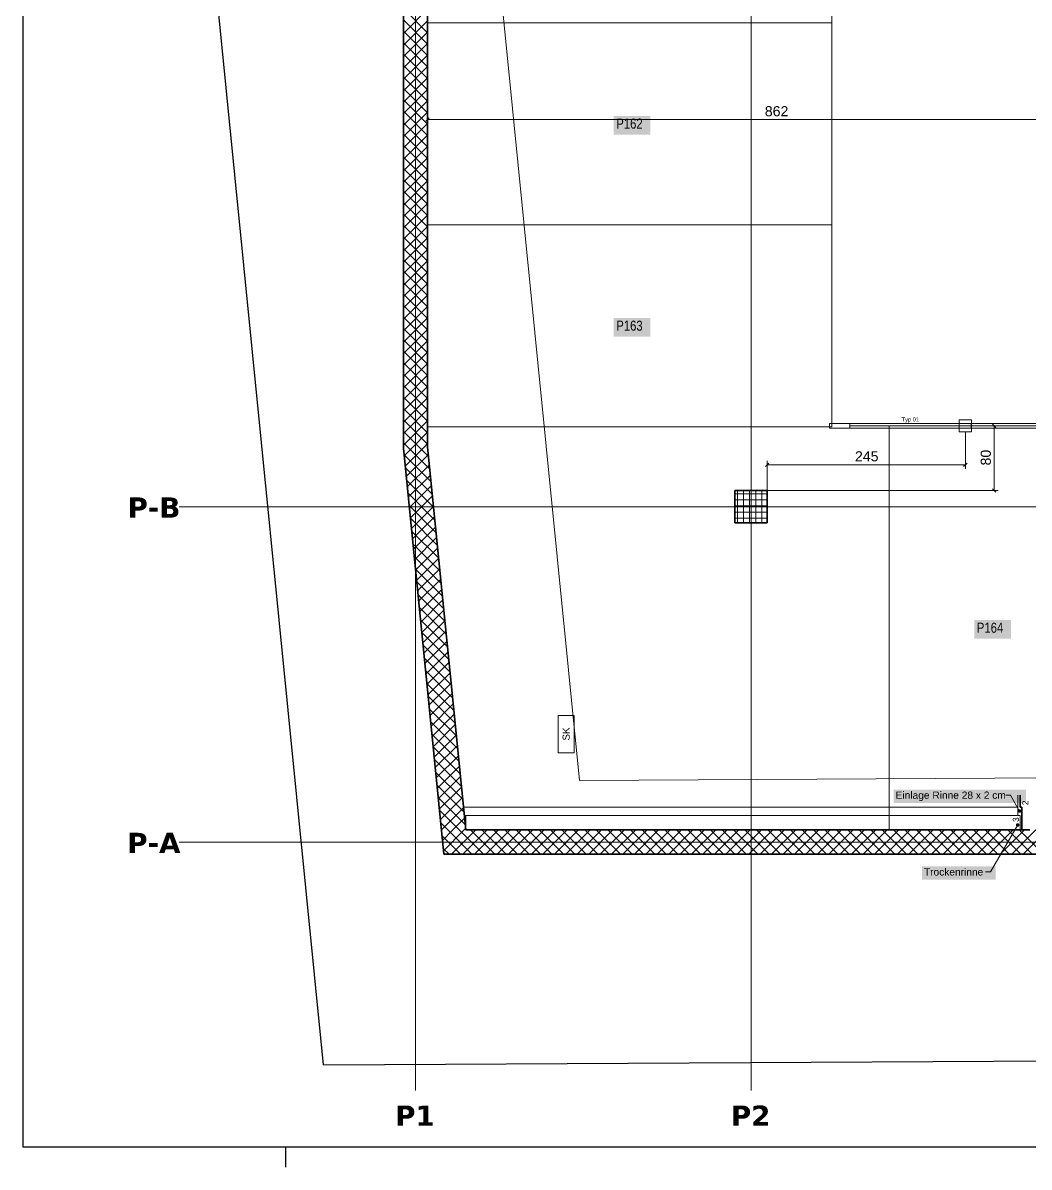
# Model space of a CAD drawing. Extents: x -1132 to 613, y -179 to 712.
# Drawn here: x -1132.4 to -883.5, y -179.5 to 103.7 of the extents above; entities that cross this region are included whole.
import ezdxf
from ezdxf.lldxf.tags import DXFTag

# ---------------------------------------------------------------- set-up
doc = ezdxf.new("R2010")
doc.units = 0
doc.layers.get('0').update_dxf_attribs({"lineweight": 13})
for name, color, linetype, lineweight, true_color in [('A-DETL-____-OTLN', 5, 'Continuous', 9, 0x0000ff), ('C-PROP-LINE-OTLN', 7, '_Grundgrenze_', 25, 0x800000), ('EL01_VVV_Mass', 7, 'Continuous', 13, 0xb2b200), ('EL01_WAN_Leuchten', 7, 'Continuous', 13, 0x0080ff), ('EL01_WAN_Leuchtentyp', 7, 'Continuous', 13, 0x0099ff), ('EL01_WAN_Licht', 7, 'Continuous', 13, 0x0080ff), ('EL01_WAN_Schlaufkasten', 1, 'Continuous', 13, 0xff0000), ('S-GRID-____-IDEN', 7, 'Continuous', 9, 0x5555aa)]:
    doc.layers.add(name, color=color, linetype=linetype, lineweight=lineweight, true_color=true_color)
for name, color, linetype, lineweight in [('A-FLOR-____-OTLN', 7, 'Continuous', 9), ('A-WALL-____-MCUT', 7, 'Continuous', 35), ('A-WALL-____-PATT', 7, 'Continuous', 35), ('C-PRKG-____-IDEN', 7, 'Continuous', 5), ('C-PRKG-____-OTLN', 7, 'Continuous', 9), ('S-COLS-____-MCUT', 7, 'Continuous', 35), ('S-COLS-____-OTLN', 7, 'Continuous', 9), ('S-GRID-____-OTLN', 7, 'Continuous', 5), ('Text', 7, 'Continuous', 5)]:
    doc.layers.add(name, color=color, linetype=linetype, lineweight=lineweight)
doc.styles.get("Standard").update_dxf_attribs({"font": 'arial.ttf'})
tags = doc.linetypes.add('_Grundgrenze_', pattern=[0.45, 0.2, -0.05, 0.05, -0.05, 0.05, -0.05]).pattern_tags.tags
tags[14:15] = [DXFTag(74, 4), DXFTag(75, 0), DXFTag(340, '0'), DXFTag(46, 1.0), DXFTag(50, 0.0), DXFTag(44, 0.0), DXFTag(45, 0.0)]
tags[12:13] = [DXFTag(74, 4), DXFTag(75, 0), DXFTag(340, '0'), DXFTag(46, 1.0), DXFTag(50, 0.0), DXFTag(44, 0.0), DXFTag(45, 0.0)]
tags[10:11] = [DXFTag(74, 4), DXFTag(75, 0), DXFTag(340, '0'), DXFTag(46, 1.0), DXFTag(50, 0.0), DXFTag(44, 0.0), DXFTag(45, 0.0)]
tags[8:9] = [DXFTag(74, 4), DXFTag(75, 0), DXFTag(340, '0'), DXFTag(46, 1.0), DXFTag(50, 0.0), DXFTag(44, 0.0), DXFTag(45, 0.0)]
tags[6:7] = [DXFTag(74, 4), DXFTag(75, 0), DXFTag(340, '0'), DXFTag(46, 1.0), DXFTag(50, 0.0), DXFTag(44, 0.0), DXFTag(45, 0.0)]
tags[4:5] = [DXFTag(74, 4), DXFTag(75, 0), DXFTag(340, '0'), DXFTag(46, 1.0), DXFTag(50, 0.0), DXFTag(44, 0.0), DXFTag(45, 0.0)]
tags = doc.linetypes.add('_Rasterlinie_', pattern=[0.375, 0.2, -0.05, 0.075, -0.05]).pattern_tags.tags
tags[10:11] = [DXFTag(74, 4), DXFTag(75, 0), DXFTag(340, '0'), DXFTag(46, 1.0), DXFTag(50, 0.0), DXFTag(44, 0.0), DXFTag(45, 0.0)]
tags[8:9] = [DXFTag(74, 4), DXFTag(75, 0), DXFTag(340, '0'), DXFTag(46, 1.0), DXFTag(50, 0.0), DXFTag(44, 0.0), DXFTag(45, 0.0)]
tags[6:7] = [DXFTag(74, 4), DXFTag(75, 0), DXFTag(340, '0'), DXFTag(46, 1.0), DXFTag(50, 0.0), DXFTag(44, 0.0), DXFTag(45, 0.0)]
tags[4:5] = [DXFTag(74, 4), DXFTag(75, 0), DXFTag(340, '0'), DXFTag(46, 1.0), DXFTag(50, 0.0), DXFTag(44, 0.0), DXFTag(45, 0.0)]
tags = doc.linetypes.add('_Strichliert - Fein_', pattern=[0.15, 0.1, -0.05]).pattern_tags.tags
tags[6:7] = [DXFTag(74, 4), DXFTag(75, 0), DXFTag(340, '0'), DXFTag(46, 1.0), DXFTag(50, 0.0), DXFTag(44, 0.0), DXFTag(45, 0.0)]
tags[4:5] = [DXFTag(74, 4), DXFTag(75, 0), DXFTag(340, '0'), DXFTag(46, 1.0), DXFTag(50, 0.0), DXFTag(44, 0.0), DXFTag(45, 0.0)]
tags = doc.linetypes.add('Gestrichelt', pattern=[0.1, 0.05, -0.05]).pattern_tags.tags
tags[6:7] = [DXFTag(74, 4), DXFTag(75, 0), DXFTag(340, '0'), DXFTag(46, 1.0), DXFTag(50, 0.0), DXFTag(44, 0.0), DXFTag(45, 0.0)]
tags[4:5] = [DXFTag(74, 4), DXFTag(75, 0), DXFTag(340, '0'), DXFTag(46, 1.0), DXFTag(50, 0.0), DXFTag(44, 0.0), DXFTag(45, 0.0)]

# ---------------------------------------------------------------- blocks, each defined once
blk = doc.blocks.new('Referenz-A0UJ2V7QXE', base_point=(-1140.16, -173.77))
at = {"layer": 'A-DETL-____-OTLN', "color": 0, "linetype": '_Strichliert - Fein_', "ltscale": 0.13}
for p, q in [((-1038.61, 357.16), (-994.71, -83.8)), ((-994.71, -83.8), (174.71, -77.24))]:
    blk.add_line(p, q, dxfattribs=at)
at = {"layer": 'A-DETL-____-OTLN', "color": 0, "linetype": 'Continuous', "ltscale": 0.13}
for p, q in [((-886.29, -87.44), (-886.29, -92.45)), ((-886.29, -92.45), (-885.69, -92.45)), ((-885.69, -92.45), (-885.69, -96.04))]:
    blk.add_line(p, q, dxfattribs=at)
at = {"layer": 'A-DETL-____-OTLN', "color": 0, "linetype": 'Continuous', "lineweight": 35, "ltscale": 0.35}
for p, q in [((-885.69, -87.44), (-885.69, -90.44)), ((-885.69, -90.44), (-885.29, -90.44)), ((-885.29, -90.44), (-885.29, -96.04)), ((-885.69, -96.04), (-883.29, -96.04))]:
    blk.add_line(p, q, dxfattribs=at)
at = {"layer": 'A-DETL-____-OTLN', "color": 0, "linetype": 'Gestrichelt', "ltscale": 0.13}
blk.add_line((-886.29, -90.44), (-1023.41, -90.44), dxfattribs=at)
at = {"layer": 'A-FLOR-____-OTLN', "color": 0, "linetype": 'Continuous', "ltscale": 0.13}
for p, q in [((-1022.85, -96.04), (-1022.85, -92.45)), ((-1022.85, -92.45), (-886.29, -92.45))]:
    blk.add_line(p, q, dxfattribs=at)
at = {"layer": 'A-WALL-____-MCUT', "color": 0, "linetype": 'Continuous', "ltscale": 0.35}
for p, q in [((-1038.29, 357.16), (-1038.29, -1.6)), ((-1032.29, -1.3), (-1032.29, 357.16)), ((-1038.29, -1.6), (-1028.29, -102.04)), ((-1022.85, -96.04), (-1032.29, -1.3)), ((-885.69, -96.04), (-1022.85, -96.04)), ((-1028.29, -102.04), (174.71, -102.04))]:
    blk.add_line(p, q, dxfattribs=at)
at = {"layer": 'A-WALL-____-PATT', "color": 0, "linetype": 'Continuous', "lineweight": 9, "ltscale": 0.13}
for p, q in [((-1032.29, 101.25), (-1038.29, 107.25)), ((-1038.29, 101.03), (-1032.29, 107.03)), ((-1032.29, 98.42), (-1038.29, 104.42)), ((-1038.29, 98.2), (-1032.29, 104.2)), ((-1032.29, 95.59), (-1038.29, 101.59)), ((-1038.29, 95.37), (-1032.29, 101.37)), ((-1032.29, 92.77), (-1038.29, 98.77)), ((-1038.29, 92.54), (-1032.29, 98.54)), ((-1032.29, 89.94), (-1038.29, 95.94)), ((-1038.29, 89.72), (-1032.29, 95.72)), ((-1032.29, 87.11), (-1038.29, 93.11)), ((-1038.29, 86.89), (-1032.29, 92.89)), ((-1032.29, 84.28), (-1038.29, 90.28)), ((-1038.29, 84.06), (-1032.29, 90.06)), ((-1032.29, 81.45), (-1038.29, 87.45)), ((-1038.29, 81.23), (-1032.29, 87.23)), ((-1032.29, 78.62), (-1038.29, 84.62)), ((-1038.29, 78.4), (-1032.29, 84.4)), ((-1032.29, 75.8), (-1038.29, 81.8)), ((-1038.29, 75.57), (-1032.29, 81.57)), ((-1032.29, 72.97), (-1038.29, 78.97)), ((-1038.29, 72.74), (-1032.29, 78.74)), ((-1032.29, 70.14), (-1038.29, 76.14)), ((-1038.29, 69.92), (-1032.29, 75.92)), ((-1032.29, 67.31), (-1038.29, 73.31)), ((-1038.29, 67.09), (-1032.29, 73.09)), ((-1032.29, 64.48), (-1038.29, 70.48)), ((-1038.29, 64.26), (-1032.29, 70.26)), ((-1032.29, 61.65), (-1038.29, 67.65)), ((-1038.29, 61.43), (-1032.29, 67.43)), ((-1032.29, 58.82), (-1038.29, 64.82)), ((-1038.29, 58.6), (-1032.29, 64.6)), ((-1032.29, 56), (-1038.29, 62)), ((-1038.29, 55.77), (-1032.29, 61.77)), ((-1032.29, 53.17), (-1038.29, 59.17)), ((-1038.29, 52.95), (-1032.29, 58.95)), ((-1032.29, 50.34), (-1038.29, 56.34)), ((-1038.29, 50.12), (-1032.29, 56.12)), ((-1032.29, 47.51), (-1038.29, 53.51)), ((-1038.29, 47.29), (-1032.29, 53.29)), ((-1032.29, 44.68), (-1038.29, 50.68)), ((-1038.29, 44.46), (-1032.29, 50.46)), ((-1032.29, 41.85), (-1038.29, 47.85)), ((-1038.29, 41.63), (-1032.29, 47.63)), ((-1032.29, 39.03), (-1038.29, 45.03)), ((-1038.29, 38.8), (-1032.29, 44.8)), ((-1032.29, 36.2), (-1038.29, 42.2)), ((-1038.29, 35.98), (-1032.29, 41.98)), ((-1032.29, 33.37), (-1038.29, 39.37)), ((-1038.29, 33.15), (-1032.29, 39.15)), ((-1032.29, 30.54), (-1038.29, 36.54)), ((-1038.29, 30.32), (-1032.29, 36.32)), ((-1032.29, 27.71), (-1038.29, 33.71)), ((-1038.29, 27.49), (-1032.29, 33.49)), ((-1032.29, 24.88), (-1038.29, 30.88)), ((-1038.29, 24.66), (-1032.29, 30.66)), ((-1032.29, 22.06), (-1038.29, 28.06)), ((-1038.29, 21.83), (-1032.29, 27.83)), ((-1032.29, 19.23), (-1038.29, 25.23)), ((-1038.29, 19), (-1032.29, 25)), ((-1032.29, 16.4), (-1038.29, 22.4)), ((-1038.29, 16.18), (-1032.29, 22.18)), ((-1032.29, 13.57), (-1038.29, 19.57)), ((-1038.29, 13.35), (-1032.29, 19.35)), ((-1032.29, 10.74), (-1038.29, 16.74)), ((-1038.29, 10.52), (-1032.29, 16.52)), ((-1032.29, 7.91), (-1038.29, 13.91)), ((-1038.29, 7.69), (-1032.29, 13.69)), ((-1032.29, 5.08), (-1038.29, 11.08)), ((-1038.29, 4.86), (-1032.29, 10.86)), ((-1032.29, 2.26), (-1038.29, 8.26)), ((-1038.29, 2.03), (-1032.29, 8.03)), ((-1032.29, -0.57), (-1038.29, 5.43)), ((-1038.29, -0.79), (-1032.29, 5.21)), ((-1034.29, -1.4), (-1038.29, 2.6)), ((-1036.15, -1.49), (-1032.29, 2.38)), ((-1036.98, -1.53), (-1038.29, -0.23)), ((-1038.1, -3.44), (-1036.15, -1.49)), ((-1037.85, -6.01), (-1033.18, -1.34)), ((-1031.74, -6.77), (-1036.98, -1.53)), ((-1032.05, -3.63), (-1034.29, -1.4)), ((-1033.18, -1.34), (-1032.29, -0.45)), ((-1031.43, -9.92), (-1038.13, -3.22)), ((-1037.59, -8.58), (-1032.11, -3.1)), ((-1031.12, -13.06), (-1037.81, -6.36)), ((-1037.33, -11.16), (-1031.85, -5.67)), ((-1037.08, -13.73), (-1031.6, -8.24)), ((-1030.8, -16.2), (-1037.5, -9.5)), ((-1036.82, -16.3), (-1031.34, -10.82)), ((-1030.49, -19.34), (-1037.19, -12.64)), ((-1036.57, -18.87), (-1031.08, -13.39)), ((-1030.18, -22.48), (-1036.87, -15.78)), ((-1036.31, -21.45), (-1030.83, -15.96)), ((-1029.87, -25.62), (-1036.56, -18.92)), ((-1036.05, -24.02), (-1030.57, -18.53)), ((-1029.55, -28.76), (-1036.25, -22.07)), ((-1035.8, -26.59), (-1030.31, -21.11)), ((-1029.24, -31.9), (-1035.94, -25.21)), ((-1035.54, -29.16), (-1030.06, -23.68)), ((-1035.29, -31.73), (-1029.8, -26.25)), ((-1028.93, -35.04), (-1035.62, -28.35)), ((-1035.03, -34.31), (-1029.55, -28.82)), ((-1028.61, -38.19), (-1035.31, -31.49)), ((-1034.77, -36.88), (-1029.29, -31.4)), ((-1034.52, -39.45), (-1029.03, -33.97)), ((-1028.3, -41.33), (-1035, -34.63)), ((-1034.26, -42.02), (-1028.78, -36.54)), ((-1027.99, -44.47), (-1034.69, -37.77)), ((-1034.01, -44.6), (-1028.52, -39.11)), ((-1027.68, -47.61), (-1034.37, -40.91)), ((-1033.75, -47.17), (-1028.27, -41.69)), ((-1027.36, -50.75), (-1034.06, -44.05)), ((-1033.49, -49.74), (-1028.01, -44.26)), ((-1027.05, -53.89), (-1033.75, -47.2)), ((-1033.24, -52.31), (-1027.75, -46.83)), ((-1026.74, -57.03), (-1033.43, -50.34)), ((-1032.98, -54.89), (-1027.5, -49.4)), ((-1026.42, -60.17), (-1033.12, -53.48)), ((-1032.73, -57.46), (-1027.24, -51.97)), ((-1026.11, -63.32), (-1032.81, -56.62)), ((-1032.47, -60.03), (-1026.99, -54.55)), ((-1032.21, -62.6), (-1026.73, -57.12)), ((-1025.8, -66.46), (-1032.5, -59.76)), ((-1031.96, -65.18), (-1026.47, -59.69)), ((-1031.7, -67.75), (-1026.22, -62.26)), ((-1025.49, -69.6), (-1032.18, -62.9)), ((-1031.44, -70.32), (-1025.96, -64.84)), ((-1025.17, -72.74), (-1031.87, -66.04)), ((-1031.19, -72.89), (-1025.7, -67.41)), ((-1024.86, -75.88), (-1031.56, -69.18)), ((-1030.93, -75.46), (-1025.45, -69.98)), ((-1024.55, -79.02), (-1031.24, -72.32)), ((-1030.68, -78.04), (-1025.19, -72.55)), ((-1024.24, -82.16), (-1030.93, -75.47)), ((-1030.42, -80.61), (-1024.94, -75.13)), ((-1023.92, -85.3), (-1030.62, -78.61)), ((-1030.16, -83.18), (-1024.68, -77.7)), ((-1023.61, -88.44), (-1030.31, -81.75)), ((-1029.91, -85.75), (-1024.42, -80.27)), ((-1023.3, -91.59), (-1029.99, -84.89)), ((-1029.65, -88.33), (-1024.17, -82.84)), ((-1029.4, -90.9), (-1023.91, -85.41)), ((-1022.98, -94.73), (-1029.68, -88.03)), ((-1029.14, -93.47), (-1023.66, -87.99)), ((-1028.88, -96.04), (-1023.4, -90.56)), ((-1024.5, -96.04), (-1029.37, -91.17)), ((-1026.05, -96.04), (-1023.14, -93.13)), ((-1027.33, -96.04), (-1029.06, -94.31)), ((-1028.88, -96.04), (-1028.88, -96.04)), ((-1028.63, -98.62), (-1026.05, -96.04)), ((-1028.37, -101.19), (-1023.22, -96.04)), ((-1021.33, -102.04), (-1027.33, -96.04)), ((-1026.39, -102.04), (-1020.39, -96.04)), ((-1018.5, -102.04), (-1024.5, -96.04)), ((-1023.56, -102.04), (-1017.56, -96.04)), ((-1023.22, -96.04), (-1022.89, -95.7)), ((-1015.68, -102.04), (-1021.68, -96.04)), ((-1020.73, -102.04), (-1014.73, -96.04)), ((-1012.85, -102.04), (-1018.85, -96.04)), ((-1017.91, -102.04), (-1011.91, -96.04)), ((-1010.02, -102.04), (-1016.02, -96.04)), ((-1015.08, -102.04), (-1009.08, -96.04)), ((-1007.19, -102.04), (-1013.19, -96.04)), ((-1012.25, -102.04), (-1006.25, -96.04)), ((-1004.36, -102.04), (-1010.36, -96.04)), ((-1009.42, -102.04), (-1003.42, -96.04)), ((-1001.53, -102.04), (-1007.53, -96.04)), ((-1006.59, -102.04), (-1000.59, -96.04)), ((-998.7, -102.04), (-1004.7, -96.04)), ((-1003.76, -102.04), (-997.76, -96.04)), ((-995.88, -102.04), (-1001.88, -96.04)), ((-1000.94, -102.04), (-994.94, -96.04)), ((-993.05, -102.04), (-999.05, -96.04)), ((-998.11, -102.04), (-992.11, -96.04)), ((-990.22, -102.04), (-996.22, -96.04)), ((-995.28, -102.04), (-989.28, -96.04)), ((-987.39, -102.04), (-993.39, -96.04)), ((-992.45, -102.04), (-986.45, -96.04)), ((-984.56, -102.04), (-990.56, -96.04)), ((-989.62, -102.04), (-983.62, -96.04)), ((-981.73, -102.04), (-987.73, -96.04)), ((-986.79, -102.04), (-980.79, -96.04)), ((-978.91, -102.04), (-984.91, -96.04)), ((-983.97, -102.04), (-977.97, -96.04)), ((-976.08, -102.04), (-982.08, -96.04)), ((-981.14, -102.04), (-975.14, -96.04)), ((-973.25, -102.04), (-979.25, -96.04)), ((-978.31, -102.04), (-972.31, -96.04)), ((-970.42, -102.04), (-976.42, -96.04)), ((-975.48, -102.04), (-969.48, -96.04)), ((-967.59, -102.04), (-973.59, -96.04)), ((-972.65, -102.04), (-966.65, -96.04)), ((-964.76, -102.04), (-970.76, -96.04)), ((-969.82, -102.04), (-963.82, -96.04)), ((-961.94, -102.04), (-967.94, -96.04)), ((-966.99, -102.04), (-960.99, -96.04)), ((-959.11, -102.04), (-965.11, -96.04)), ((-964.17, -102.04), (-958.17, -96.04)), ((-956.28, -102.04), (-962.28, -96.04)), ((-961.34, -102.04), (-955.34, -96.04)), ((-953.45, -102.04), (-959.45, -96.04)), ((-958.51, -102.04), (-952.51, -96.04)), ((-950.62, -102.04), (-956.62, -96.04)), ((-955.68, -102.04), (-949.68, -96.04)), ((-947.79, -102.04), (-953.79, -96.04)), ((-952.85, -102.04), (-946.85, -96.04)), ((-944.96, -102.04), (-950.96, -96.04)), ((-950.02, -102.04), (-944.02, -96.04)), ((-942.14, -102.04), (-948.14, -96.04)), ((-947.2, -102.04), (-941.2, -96.04)), ((-939.31, -102.04), (-945.31, -96.04)), ((-944.37, -102.04), (-938.37, -96.04)), ((-936.48, -102.04), (-942.48, -96.04)), ((-941.54, -102.04), (-935.54, -96.04)), ((-933.65, -102.04), (-939.65, -96.04)), ((-938.71, -102.04), (-932.71, -96.04)), ((-930.82, -102.04), (-936.82, -96.04)), ((-935.88, -102.04), (-929.88, -96.04)), ((-927.99, -102.04), (-933.99, -96.04)), ((-933.05, -102.04), (-927.05, -96.04)), ((-925.17, -102.04), (-931.17, -96.04)), ((-930.23, -102.04), (-924.23, -96.04)), ((-922.34, -102.04), (-928.34, -96.04)), ((-927.4, -102.04), (-921.4, -96.04)), ((-919.51, -102.04), (-925.51, -96.04)), ((-924.57, -102.04), (-918.57, -96.04)), ((-916.68, -102.04), (-922.68, -96.04)), ((-921.74, -102.04), (-915.74, -96.04)), ((-913.85, -102.04), (-919.85, -96.04)), ((-918.91, -102.04), (-912.91, -96.04)), ((-911.02, -102.04), (-917.02, -96.04)), ((-916.08, -102.04), (-910.08, -96.04)), ((-908.2, -102.04), (-914.2, -96.04)), ((-913.25, -102.04), (-907.25, -96.04)), ((-905.37, -102.04), (-911.37, -96.04)), ((-910.43, -102.04), (-904.43, -96.04)), ((-902.54, -102.04), (-908.54, -96.04)), ((-907.6, -102.04), (-901.6, -96.04)), ((-899.71, -102.04), (-905.71, -96.04)), ((-904.77, -102.04), (-898.77, -96.04)), ((-896.88, -102.04), (-902.88, -96.04)), ((-901.94, -102.04), (-895.94, -96.04)), ((-894.05, -102.04), (-900.05, -96.04)), ((-899.11, -102.04), (-893.11, -96.04)), ((-891.22, -102.04), (-897.22, -96.04)), ((-896.28, -102.04), (-890.28, -96.04)), ((-888.4, -102.04), (-894.4, -96.04)), ((-893.46, -102.04), (-887.46, -96.04)), ((-885.57, -102.04), (-891.57, -96.04)), ((-890.63, -102.04), (-884.63, -96.04)), ((-882.74, -102.04), (-888.74, -96.04)), ((-887.8, -102.04), (-881.8, -96.04)), ((-879.91, -102.04), (-885.91, -96.04)), ((-884.97, -102.04), (-878.97, -96.04)), ((-1024.16, -102.04), (-1028.74, -97.45)), ((-1026.99, -102.04), (-1028.43, -100.6))]:
    blk.add_line(p, q, dxfattribs=at)
at = {"layer": 'C-PRKG-____-IDEN', "color": 7, "linetype": 'Continuous', "ltscale": 0.13, "true_color": 0xffffff}
for points in [[(-986.24, 76.02), (-977.17, 76.02), (-986.24, 80.61)], [(-977.17, 76.02), (-986.24, 80.61), (-977.17, 80.61)], [(-986.24, 26.03), (-977.17, 26.03), (-986.24, 30.62)], [(-977.17, 26.03), (-986.24, 30.62), (-977.17, 30.62)], [(-897.04, -48.71), (-887.97, -48.71), (-897.04, -44.11)], [(-887.97, -48.71), (-897.04, -44.11), (-887.97, -44.11)]]:
    blk.add_solid(points, dxfattribs=at)
at = {"layer": 'C-PRKG-____-OTLN', "color": 0, "linetype": 'Continuous', "ltscale": 0.13}
for p, q in [((-932.29, 103.67), (-932.29, 153.66)), ((-1032.29, 103.67), (-1032.29, 53.68)), ((-932.29, 103.67), (-1032.29, 103.67)), ((-1032.29, 53.68), (-1032.29, 103.67)), ((-1032.29, 103.67), (-932.29, 103.67)), ((-932.29, 103.67), (-932.29, 53.68)), ((-932.29, 53.68), (-932.29, 103.67)), ((-932.29, 103.67), (-932.29, 53.68)), ((-932.29, 103.67), (-932.29, 103.67)), ((-932.29, 103.67), (-932.29, 103.67)), ((-1032.29, 53.68), (-1032.29, 3.69)), ((-932.29, 53.68), (-1032.29, 53.68)), ((-932.29, 53.68), (-1032.29, 53.68)), ((-1032.29, 3.69), (-1032.29, 53.68)), ((-1032.29, 53.68), (-932.29, 53.68)), ((-932.29, 53.68), (-1032.29, 53.68)), ((-1032.29, 53.68), (-932.29, 53.68)), ((-932.29, 53.68), (-1032.29, 53.68)), ((-932.29, 53.68), (-932.29, 3.69)), ((-932.29, 3.69), (-932.29, 53.68)), ((-932.29, 53.68), (-932.29, 3.69)), ((-932.29, 53.68), (-932.29, 53.68)), ((-932.29, 53.68), (-932.29, 53.68)), ((-932.29, 3.69), (-1032.29, 3.69)), ((-1032.29, 3.69), (-932.29, 3.69)), ((-932.29, 3.69), (-1032.29, 3.69)), ((-932.29, 3.69), (-932.29, 3.69)), ((-868.09, 3.94), (-918.09, 3.94)), ((-918.09, -96.04), (-918.09, 3.94)), ((-868.09, 3.94), (-918.09, 3.94)), ((-918.09, 3.94), (-918.09, -96.04)), ((-918.09, -96.04), (-918.09, 3.94)), ((-918.09, 3.94), (-868.09, 3.94)), ((-918.09, 3.94), (-918.09, 3.94))]:
    blk.add_line(p, q, dxfattribs=at)
at = {"layer": 'C-PROP-LINE-OTLN', "color": 0, "linetype": '_Grundgrenze_', "lineweight": -2, "ltscale": 0.25}
for q in [(-1108.95, 357.16), (174.71, -147.24)]:
    blk.add_line((-1058.05, -154.16), q, dxfattribs=at)
at = {"layer": 'S-COLS-____-MCUT', "color": 0, "linetype": 'Continuous', "ltscale": 0.35}
for p, q in [((-948.29, -12.04), (-956.29, -12.04)), ((-956.29, -12.04), (-956.29, -20.04)), ((-948.29, -20.04), (-948.29, -12.04)), ((-956.29, -20.04), (-948.29, -20.04))]:
    blk.add_line(p, q, dxfattribs=at)
at = {"layer": 'S-COLS-____-OTLN', "color": 0, "linetype": 'Continuous', "ltscale": 0.13}
for p, q in [((-956.29, -12.87), (-948.29, -12.87)), ((-955.63, -20.04), (-955.63, -12.04)), ((-954.13, -20.04), (-954.13, -12.04)), ((-952.63, -20.04), (-952.63, -12.04)), ((-951.13, -20.04), (-951.13, -12.04)), ((-949.63, -20.04), (-949.63, -12.04)), ((-956.29, -14.37), (-948.29, -14.37)), ((-956.29, -15.87), (-948.29, -15.87)), ((-956.29, -17.37), (-948.29, -17.37)), ((-956.29, -18.87), (-948.29, -18.87))]:
    blk.add_line(p, q, dxfattribs=at)
at = {"layer": 'S-GRID-____-OTLN', "color": 0, "linetype": '_Rasterlinie_', "ltscale": 0.13}
for p, q in [((-1035.33, -160.53), (-1035.33, 357.16)), ((-952.29, -160.53), (-952.29, 357.16)), ((-1093.73, -16.04), (174.71, -16.04)), ((-1093.73, -99.04), (174.71, -99.04))]:
    blk.add_line(p, q, dxfattribs=at)
at = {"layer": 'Text', "color": 0, "linetype": 'Continuous', "ltscale": 0.13}
for p, q in [((-888.72, -87.43), (-889.28, -87.43)), ((-888.1, -87.43), (-888.72, -87.43)), ((-885.83, -91.37), (-888.1, -87.43)), ((-886.12, -91.34), (-886.13, -91.37)), ((-886.13, -91.37), (-886.12, -91.41)), ((-886.1, -91.26), (-886.12, -91.3)), ((-886.12, -91.3), (-886.12, -91.34)), ((-886.12, -91.41), (-886.12, -91.45)), ((-886.12, -91.45), (-886.1, -91.49)), ((-886.09, -91.22), (-886.1, -91.26)), ((-886.1, -91.49), (-886.09, -91.52)), ((-886.06, -91.19), (-886.09, -91.22)), ((-886.09, -91.52), (-886.06, -91.56)), ((-886.04, -91.16), (-886.06, -91.19)), ((-886.06, -91.56), (-886.04, -91.59)), ((-886.01, -91.14), (-886.04, -91.16)), ((-886.04, -91.59), (-886.01, -91.61)), ((-885.98, -91.11), (-886.01, -91.14)), ((-886.01, -91.61), (-885.98, -91.63)), ((-885.94, -91.1), (-885.98, -91.11)), ((-885.98, -91.63), (-885.94, -91.65)), ((-885.9, -91.09), (-885.94, -91.1)), ((-885.94, -91.65), (-885.9, -91.66)), ((-885.87, -91.08), (-885.9, -91.09)), ((-885.9, -91.66), (-885.87, -91.67)), ((-885.83, -91.07), (-885.87, -91.08)), ((-885.87, -91.67), (-885.83, -91.67)), ((-885.79, -91.08), (-885.83, -91.07)), ((-885.83, -91.67), (-885.79, -91.67)), ((-885.75, -91.09), (-885.79, -91.08)), ((-885.79, -91.67), (-885.75, -91.66)), ((-885.71, -91.1), (-885.75, -91.09)), ((-885.75, -91.66), (-885.71, -91.65)), ((-885.68, -91.11), (-885.71, -91.1)), ((-885.71, -91.65), (-885.68, -91.63)), ((-885.64, -91.14), (-885.68, -91.11)), ((-885.68, -91.63), (-885.64, -91.61)), ((-885.61, -91.16), (-885.64, -91.14)), ((-885.64, -91.61), (-885.61, -91.59)), ((-885.59, -91.19), (-885.61, -91.16)), ((-885.61, -91.59), (-885.59, -91.56)), ((-885.57, -91.22), (-885.59, -91.19)), ((-885.59, -91.56), (-885.57, -91.52)), ((-885.55, -91.26), (-885.57, -91.22)), ((-885.57, -91.52), (-885.55, -91.49)), ((-885.54, -91.3), (-885.55, -91.26)), ((-885.55, -91.49), (-885.54, -91.45)), ((-885.53, -91.34), (-885.54, -91.3)), ((-885.54, -91.45), (-885.53, -91.41)), ((-885.53, -91.37), (-885.53, -91.34)), ((-885.53, -91.41), (-885.53, -91.37)), ((-886.31, -94.81), (-893.03, -106.42)), ((-886.6, -94.73), (-886.61, -94.77)), ((-886.61, -94.77), (-886.61, -94.81)), ((-886.61, -94.81), (-886.61, -94.85)), ((-886.61, -94.85), (-886.6, -94.89)), ((-886.59, -94.69), (-886.6, -94.73)), ((-886.6, -94.89), (-886.59, -94.92)), ((-886.57, -94.66), (-886.59, -94.69)), ((-886.59, -94.92), (-886.57, -94.96)), ((-886.55, -94.63), (-886.57, -94.66)), ((-886.57, -94.96), (-886.55, -94.99)), ((-886.52, -94.6), (-886.55, -94.63)), ((-886.55, -94.99), (-886.52, -95.02)), ((-886.49, -94.57), (-886.52, -94.6)), ((-886.52, -95.02), (-886.49, -95.05)), ((-886.46, -94.55), (-886.49, -94.57)), ((-886.49, -95.05), (-886.46, -95.07)), ((-886.43, -94.53), (-886.46, -94.55)), ((-886.46, -95.07), (-886.43, -95.09)), ((-886.39, -94.52), (-886.43, -94.53)), ((-886.43, -95.09), (-886.39, -95.1)), ((-886.35, -94.51), (-886.39, -94.52)), ((-886.39, -95.1), (-886.35, -95.11)), ((-886.31, -94.51), (-886.35, -94.51)), ((-886.35, -95.11), (-886.31, -95.11)), ((-886.27, -94.51), (-886.31, -94.51)), ((-886.31, -95.11), (-886.27, -95.11)), ((-886.23, -94.52), (-886.27, -94.51)), ((-886.27, -95.11), (-886.23, -95.1)), ((-886.2, -94.53), (-886.23, -94.52)), ((-886.23, -95.1), (-886.2, -95.09)), ((-886.16, -94.55), (-886.2, -94.53)), ((-886.2, -95.09), (-886.16, -95.07)), ((-886.13, -94.57), (-886.16, -94.55)), ((-886.16, -95.07), (-886.13, -95.05)), ((-886.1, -94.6), (-886.13, -94.57)), ((-886.13, -95.05), (-886.1, -95.02)), ((-886.07, -94.63), (-886.1, -94.6)), ((-886.1, -95.02), (-886.07, -94.99)), ((-886.05, -94.66), (-886.07, -94.63)), ((-886.07, -94.99), (-886.05, -94.96)), ((-886.03, -94.69), (-886.05, -94.66)), ((-886.05, -94.96), (-886.03, -94.92)), ((-886.02, -94.73), (-886.03, -94.69)), ((-886.03, -94.92), (-886.02, -94.89)), ((-886.01, -94.77), (-886.02, -94.73)), ((-886.02, -94.89), (-886.01, -94.85)), ((-886.01, -94.81), (-886.01, -94.77)), ((-886.01, -94.85), (-886.01, -94.81)), ((-893.03, -106.42), (-894.25, -106.42))]:
    blk.add_line(p, q, dxfattribs=at)
at = {"layer": 'Text', "color": 7, "linetype": 'Continuous', "ltscale": 0.13, "true_color": 0xffffff}
for points in [[(-884.23, -89.39), (-916.96, -89.39), (-884.23, -86.08)], [(-916.96, -89.39), (-884.23, -86.08), (-916.96, -86.08)], [(-884.23, -86.08), (-916.96, -86.08), (-884.23, -86.08)], [(-916.96, -89.39), (-884.23, -89.39), (-916.96, -89.39)], [(-891.75, -108.38), (-909.96, -108.38), (-891.75, -105.07)], [(-909.96, -108.38), (-891.75, -105.07), (-909.96, -105.07)], [(-891.75, -105.07), (-909.96, -105.07), (-891.75, -105.07)], [(-909.96, -108.38), (-891.75, -108.38), (-909.96, -108.38)]]:
    blk.add_solid(points, dxfattribs=at)
at = {"layer": 'Text', "color": 0, "linetype": 'Continuous', "ltscale": 0.13}
for points in [[(-886.12, -91.37), (-886.13, -91.37), (-886.12, -91.33)], [(-886.12, -91.42), (-886.12, -91.37), (-886.13, -91.37)], [(-886.11, -91.33), (-886.12, -91.33), (-886.11, -91.28)], [(-886.11, -91.42), (-886.12, -91.42), (-886.12, -91.33)], [(-886.11, -91.47), (-886.11, -91.33), (-886.12, -91.33)], [(-886.11, -91.47), (-886.11, -91.42), (-886.12, -91.42)], [(-886.09, -91.28), (-886.11, -91.28), (-886.09, -91.24)], [(-886.1, -91.47), (-886.11, -91.47), (-886.11, -91.28)], [(-886.09, -91.51), (-886.09, -91.28), (-886.11, -91.28)], [(-886.09, -91.51), (-886.1, -91.47), (-886.11, -91.47)], [(-886.07, -91.24), (-886.09, -91.24), (-886.07, -91.2)], [(-886.07, -91.51), (-886.09, -91.51), (-886.09, -91.24)], [(-886.07, -91.55), (-886.07, -91.24), (-886.09, -91.24)], [(-886.07, -91.55), (-886.07, -91.51), (-886.09, -91.51)], [(-886.04, -91.2), (-886.07, -91.2), (-886.04, -91.16)], [(-886.04, -91.55), (-886.07, -91.55), (-886.07, -91.2)], [(-886.04, -91.59), (-886.04, -91.2), (-886.07, -91.2)], [(-886.04, -91.59), (-886.04, -91.55), (-886.07, -91.55)], [(-886, -91.16), (-886.04, -91.16), (-886, -91.13)], [(-886, -91.59), (-886.04, -91.59), (-886.04, -91.16)], [(-886, -91.62), (-886, -91.16), (-886.04, -91.16)], [(-886, -91.62), (-886, -91.59), (-886.04, -91.59)], [(-885.96, -91.13), (-886, -91.13), (-885.96, -91.11)], [(-885.96, -91.62), (-886, -91.62), (-886, -91.13)], [(-885.96, -91.64), (-885.96, -91.13), (-886, -91.13)], [(-885.96, -91.64), (-885.96, -91.62), (-886, -91.62)], [(-885.92, -91.11), (-885.96, -91.11), (-885.92, -91.09)], [(-885.92, -91.64), (-885.96, -91.64), (-885.96, -91.11)], [(-885.92, -91.66), (-885.92, -91.11), (-885.96, -91.11)], [(-885.92, -91.66), (-885.92, -91.64), (-885.96, -91.64)], [(-885.87, -91.09), (-885.92, -91.09), (-885.87, -91.08)], [(-885.87, -91.66), (-885.92, -91.66), (-885.92, -91.09)], [(-885.87, -91.67), (-885.87, -91.09), (-885.92, -91.09)], [(-885.87, -91.67), (-885.87, -91.66), (-885.92, -91.66)], [(-885.83, -91.08), (-885.87, -91.08), (-885.83, -91.07)], [(-885.83, -91.67), (-885.87, -91.67), (-885.87, -91.08)], [(-885.83, -91.67), (-885.83, -91.08), (-885.87, -91.08)], [(-885.83, -91.67), (-885.83, -91.67), (-885.87, -91.67)], [(-885.78, -91.67), (-885.83, -91.67), (-885.83, -91.07)], [(-885.78, -91.08), (-885.83, -91.08), (-885.83, -91.07)], [(-885.78, -91.67), (-885.78, -91.08), (-885.83, -91.08)], [(-885.83, -91.67), (-885.78, -91.67), (-885.83, -91.67)], [(-885.73, -91.66), (-885.78, -91.66), (-885.78, -91.08)], [(-885.73, -91.09), (-885.78, -91.09), (-885.78, -91.08)], [(-885.73, -91.66), (-885.73, -91.09), (-885.78, -91.09)], [(-885.78, -91.67), (-885.73, -91.66), (-885.78, -91.66)], [(-885.69, -91.64), (-885.73, -91.64), (-885.73, -91.09)], [(-885.69, -91.11), (-885.73, -91.11), (-885.73, -91.09)], [(-885.69, -91.64), (-885.69, -91.11), (-885.73, -91.11)], [(-885.73, -91.66), (-885.69, -91.64), (-885.73, -91.64)], [(-885.65, -91.62), (-885.69, -91.62), (-885.69, -91.11)], [(-885.65, -91.13), (-885.69, -91.13), (-885.69, -91.11)], [(-885.65, -91.62), (-885.65, -91.13), (-885.69, -91.13)], [(-885.69, -91.64), (-885.65, -91.62), (-885.69, -91.62)], [(-885.61, -91.59), (-885.65, -91.59), (-885.65, -91.13)], [(-885.61, -91.16), (-885.65, -91.16), (-885.65, -91.13)], [(-885.61, -91.59), (-885.61, -91.16), (-885.65, -91.16)], [(-885.65, -91.62), (-885.61, -91.59), (-885.65, -91.59)], [(-885.58, -91.55), (-885.61, -91.55), (-885.61, -91.16)], [(-885.58, -91.2), (-885.61, -91.2), (-885.61, -91.16)], [(-885.58, -91.55), (-885.58, -91.2), (-885.61, -91.2)], [(-885.61, -91.59), (-885.58, -91.55), (-885.61, -91.55)], [(-885.56, -91.51), (-885.58, -91.51), (-885.58, -91.2)], [(-885.56, -91.24), (-885.58, -91.24), (-885.58, -91.2)], [(-885.56, -91.51), (-885.56, -91.24), (-885.58, -91.24)], [(-885.58, -91.55), (-885.56, -91.51), (-885.58, -91.51)], [(-885.54, -91.47), (-885.56, -91.47), (-885.56, -91.24)], [(-885.54, -91.28), (-885.56, -91.28), (-885.56, -91.24)], [(-885.54, -91.47), (-885.54, -91.28), (-885.56, -91.28)], [(-885.56, -91.51), (-885.54, -91.47), (-885.56, -91.47)], [(-885.53, -91.42), (-885.54, -91.42), (-885.54, -91.28)], [(-885.53, -91.33), (-885.54, -91.33), (-885.54, -91.28)], [(-885.53, -91.42), (-885.53, -91.33), (-885.54, -91.33)], [(-885.54, -91.47), (-885.53, -91.42), (-885.54, -91.42)], [(-885.53, -91.37), (-885.53, -91.37), (-885.53, -91.33)], [(-885.53, -91.42), (-885.53, -91.37), (-885.53, -91.37)], [(-886.6, -94.76), (-886.61, -94.76), (-886.6, -94.72)], [(-886.61, -94.81), (-886.61, -94.81), (-886.61, -94.76)], [(-886.6, -94.86), (-886.61, -94.86), (-886.61, -94.76)], [(-886.6, -94.9), (-886.6, -94.76), (-886.61, -94.76)], [(-886.61, -94.86), (-886.61, -94.81), (-886.61, -94.81)], [(-886.6, -94.9), (-886.6, -94.86), (-886.61, -94.86)], [(-886.58, -94.72), (-886.6, -94.72), (-886.58, -94.67)], [(-886.58, -94.9), (-886.6, -94.9), (-886.6, -94.72)], [(-886.58, -94.94), (-886.58, -94.72), (-886.6, -94.72)], [(-886.58, -94.94), (-886.58, -94.9), (-886.6, -94.9)], [(-886.55, -94.67), (-886.58, -94.67), (-886.55, -94.63)], [(-886.56, -94.94), (-886.58, -94.94), (-886.58, -94.67)], [(-886.55, -94.98), (-886.55, -94.67), (-886.58, -94.67)], [(-886.55, -94.98), (-886.56, -94.94), (-886.58, -94.94)], [(-886.52, -94.63), (-886.55, -94.63), (-886.52, -94.6)], [(-886.53, -94.98), (-886.55, -94.98), (-886.55, -94.63)], [(-886.52, -95.02), (-886.52, -94.63), (-886.55, -94.63)], [(-886.52, -95.02), (-886.53, -94.98), (-886.55, -94.98)], [(-886.49, -94.6), (-886.52, -94.6), (-886.49, -94.57)], [(-886.49, -95.02), (-886.52, -95.02), (-886.52, -94.6)], [(-886.49, -95.05), (-886.49, -94.6), (-886.52, -94.6)], [(-886.49, -95.05), (-886.49, -95.02), (-886.52, -95.02)], [(-886.45, -94.57), (-886.49, -94.57), (-886.45, -94.54)], [(-886.45, -95.05), (-886.49, -95.05), (-886.49, -94.57)], [(-886.45, -95.08), (-886.45, -94.57), (-886.49, -94.57)], [(-886.45, -95.08), (-886.45, -95.05), (-886.49, -95.05)], [(-886.4, -94.54), (-886.45, -94.54), (-886.4, -94.52)], [(-886.41, -95.08), (-886.45, -95.08), (-886.45, -94.54)], [(-886.4, -95.09), (-886.4, -94.54), (-886.45, -94.54)], [(-886.4, -95.09), (-886.41, -95.08), (-886.45, -95.08)], [(-886.36, -94.52), (-886.4, -94.52), (-886.36, -94.51)], [(-886.36, -95.09), (-886.4, -95.09), (-886.4, -94.52)], [(-886.36, -95.1), (-886.36, -94.52), (-886.4, -94.52)], [(-886.36, -95.1), (-886.36, -95.09), (-886.4, -95.09)], [(-886.31, -95.1), (-886.36, -95.1), (-886.36, -94.51)], [(-886.31, -95.11), (-886.31, -94.51), (-886.36, -94.51)], [(-886.31, -94.51), (-886.36, -94.51), (-886.31, -94.51)], [(-886.31, -95.11), (-886.31, -95.1), (-886.36, -95.1)], [(-886.27, -95.1), (-886.31, -95.1), (-886.31, -94.51)], [(-886.27, -95.1), (-886.27, -94.51), (-886.31, -94.51)], [(-886.27, -94.51), (-886.31, -94.51), (-886.31, -94.51)], [(-886.31, -95.11), (-886.27, -95.1), (-886.31, -95.1)], [(-886.22, -95.09), (-886.27, -95.09), (-886.27, -94.51)], [(-886.22, -94.52), (-886.26, -94.52), (-886.27, -94.51)], [(-886.27, -95.1), (-886.22, -95.09), (-886.27, -95.09)], [(-886.22, -95.09), (-886.22, -94.52), (-886.26, -94.52)], [(-886.18, -95.08), (-886.22, -95.08), (-886.22, -94.52)], [(-886.18, -94.54), (-886.22, -94.54), (-886.22, -94.52)], [(-886.18, -95.08), (-886.18, -94.54), (-886.22, -94.54)], [(-886.22, -95.09), (-886.18, -95.08), (-886.22, -95.08)], [(-886.14, -95.05), (-886.18, -95.05), (-886.18, -94.54)], [(-886.14, -94.57), (-886.17, -94.57), (-886.18, -94.54)], [(-886.18, -95.08), (-886.14, -95.05), (-886.18, -95.05)], [(-886.14, -95.05), (-886.14, -94.57), (-886.17, -94.57)], [(-886.1, -95.02), (-886.14, -95.02), (-886.14, -94.57)], [(-886.1, -94.6), (-886.13, -94.6), (-886.14, -94.57)], [(-886.14, -95.05), (-886.1, -95.02), (-886.14, -95.02)], [(-886.1, -95.02), (-886.1, -94.6), (-886.13, -94.6)], [(-886.07, -94.98), (-886.1, -94.98), (-886.1, -94.6)], [(-886.07, -94.63), (-886.1, -94.63), (-886.1, -94.6)], [(-886.07, -94.98), (-886.07, -94.63), (-886.1, -94.63)], [(-886.1, -95.02), (-886.07, -94.98), (-886.1, -94.98)], [(-886.04, -94.94), (-886.07, -94.94), (-886.07, -94.63)], [(-886.04, -94.67), (-886.07, -94.67), (-886.07, -94.63)], [(-886.04, -94.94), (-886.04, -94.67), (-886.07, -94.67)], [(-886.07, -94.98), (-886.04, -94.94), (-886.07, -94.94)], [(-886.03, -94.9), (-886.04, -94.9), (-886.04, -94.67)], [(-886.03, -94.72), (-886.04, -94.72), (-886.04, -94.67)], [(-886.03, -94.9), (-886.03, -94.72), (-886.04, -94.72)], [(-886.04, -94.94), (-886.03, -94.9), (-886.04, -94.9)], [(-886.02, -94.86), (-886.03, -94.86), (-886.03, -94.72)], [(-886.02, -94.76), (-886.02, -94.76), (-886.03, -94.72)], [(-886.03, -94.9), (-886.02, -94.86), (-886.03, -94.86)], [(-886.02, -94.86), (-886.02, -94.76), (-886.02, -94.76)], [(-886.01, -94.81), (-886.02, -94.81), (-886.02, -94.76)], [(-886.02, -94.86), (-886.01, -94.81), (-886.02, -94.81)]]:
    blk.add_solid(points, dxfattribs=at)
at = {"layer": 'C-PRKG-____-IDEN', "color": 0, "linetype": 'Continuous', "ltscale": 0.13, "char_height": 2.5, "attachment_point": 1}
for s, insert in [('{\\W0.8;\\fArial;P162}', (-985.62, 79.99)), ('{\\W0.8;\\fArial;P163}', (-985.62, 30)), ('{\\W0.8;\\fArial;P164}', (-896.42, -44.74))]:
    blk.add_mtext(s, dxfattribs=dict(at, insert=insert))
at = {"layer": 'S-GRID-____-IDEN', "color": 0, "linetype": 'Continuous', "lineweight": 5, "ltscale": 0.13, "char_height": 5, "attachment_point": 1}
for s, insert in [('{\\fVerdana|b1|i0;P-B}', (-1106.55, -13.75)), ('{\\fVerdana|b1|i0;P-A}', (-1106.61, -96.75)), ('{\\fVerdana|b1|i0;P2}', (-957.28, -164.24)), ('{\\fVerdana|b1|i0;P1}', (-1040.33, -164.24))]:
    blk.add_mtext(s, dxfattribs=dict(at, insert=insert))
at = {"layer": 'Text', "color": 0, "linetype": 'Continuous', "ltscale": 0.13, "char_height": 1.8, "attachment_point": 1}
for s, insert in [('{\\fArial;Einlage Rinne 28 x 2 cm}', (-916.51, -86.53)), ('{\\fArial;Trockenrinne}', (-909.51, -105.52))]:
    blk.add_mtext(s, dxfattribs=dict(at, insert=insert))
at = {"layer": 'Text', "color": 0, "linetype": 'Continuous', "ltscale": 0.13, "char_height": 1.5, "attachment_point": 1, "rotation": 90}
for s, insert in [('{\\fArial;2}', (-885.19, -89.9)), ('{\\fArial;3}', (-887.52, -94.08))]:
    blk.add_mtext(s, dxfattribs=dict(at, insert=insert))
blk = doc.blocks.new('LED-Langfeldleuchte 37W-A0UJ2VA0XE', base_point=(-927.86, 3.34))
at = {"color": 0, "lineweight": -2}
for p, q in [((-927.86, 3.34), (-927.86, 4.54)), ((-927.86, 3.94), (-897.86, 3.94)), ((-897.86, 3.34), (-897.86, 4.54))]:
    blk.add_line(p, q, dxfattribs=at)
blk = doc.blocks.new('Bemerkung 1-A0UJ2VA2XE', base_point=(-915.01, 5.04))
at = {"color": 0, "lineweight": -2, "insert": (-915.01, 6.04), "char_height": 1, "attachment_point": 1}
blk.add_mtext('{\\fArial;Typ 01}', dxfattribs=at)
blk = doc.blocks.new('Maß-A0UJ2VCSXE', base_point=(-948.28, -12.45))
at = {"color": 0, "lineweight": -2}
for p, q in [((-891.13, 3.94), (-897.76, 3.94)), ((-892.54, 4.36), (-891.71, 3.53)), ((-892.13, -12.04), (-892.13, 3.94)), ((-891.13, -12.04), (-948.28, -12.04)), ((-892.54, -11.62), (-891.71, -12.45))]:
    blk.add_line(p, q, dxfattribs=at)
at = {"color": 0, "lineweight": -2, "insert": (-895.46, -5.84), "char_height": 2.5, "attachment_point": 1, "rotation": 90}
blk.add_mtext('{\\fArial;80}', dxfattribs=at)
blk = doc.blocks.new('Kabelkanal-A0UJ2VCYXE', base_point=(-932.84, 3.37))
at = {"color": 0, "linetype": 'ByBlock', "lineweight": -2, "ltscale": 0.13}
for p, q in [((-932.84, 3.37), (-932.84, 4.57)), ((-932.84, 4.57), (174.71, 4.57)), ((174.71, 3.37), (-932.84, 3.37))]:
    blk.add_line(p, q, dxfattribs=at)
blk = doc.blocks.new('Deckendose UP-A0UJ2VIWXE', base_point=(-900.76, 2.44))
at = {"color": 0, "lineweight": -2}
for p, q in [((-900.76, 2.44), (-900.76, 5.44)), ((-900.76, 5.44), (-897.76, 5.44)), ((-897.76, 5.44), (-897.76, 2.44)), ((-897.76, 2.44), (-900.76, 2.44))]:
    blk.add_line(p, q, dxfattribs=at)
blk = doc.blocks.new('Schlaufkasten Decke (multi)-A0UJ2VM4XE', base_point=(-1000.03, -76.99))
at = {"color": 0, "linetype": 'ByBlock', "lineweight": -2, "ltscale": 0.13}
for p, q in [((-1000.03, -76.99), (-1000.03, -67.71)), ((-1000.03, -67.71), (-996.03, -67.71)), ((-996.03, -67.71), (-996.03, -76.99)), ((-996.03, -76.99), (-1000.03, -76.99))]:
    blk.add_line(p, q, dxfattribs=at)
at = {"color": 0, "linetype": 'ByBlock', "lineweight": -2, "ltscale": 0.13, "insert": (-998.91, -73.93), "char_height": 1.76, "attachment_point": 1, "rotation": 90}
blk.add_mtext('{\\fArial;SK}', dxfattribs=at)
blk = doc.blocks.new('Maß-A0UJ2VNSXE', base_point=(-948.7, -12.04))
at = {"color": 0, "lineweight": -2}
for p, q in [((-899.26, -6.67), (-899.26, 2.44)), ((-947.87, -5.25), (-948.7, -6.08)), ((-948.28, -4.67), (-948.28, -12.04)), ((-898.85, -5.25), (-899.68, -6.08)), ((-948.28, -5.67), (-899.26, -5.67))]:
    blk.add_line(p, q, dxfattribs=at)
at = {"color": 0, "lineweight": -2, "insert": (-926.57, -2.33), "char_height": 2.5, "attachment_point": 1}
blk.add_mtext('{\\fArial;245}', dxfattribs=at)
blk = doc.blocks.new('Maß-A0UJ2VRIXE', base_point=(-1032.7, 53.68))
at = {"color": 0, "lineweight": -2}
for p, q in [((-1032.7, 79.32), (-1031.87, 80.15)), ((-1032.28, 80.73), (-1032.28, 53.68)), ((-859.96, 79.73), (-1032.28, 79.73)), ((-860.38, 79.32), (-859.55, 80.15)), ((-859.96, 80.73), (-859.96, 58.37))]:
    blk.add_line(p, q, dxfattribs=at)
at = {"color": 0, "lineweight": -2, "insert": (-948.87, 83.07), "char_height": 2.5, "attachment_point": 1}
blk.add_mtext('{\\fArial;862}', dxfattribs=at)

msp = doc.modelspace()

# ---------------------------------------------------------------- linework, layer by layer
at = {"color": 0, "linetype": 'ByBlock', "lineweight": -2, "ltscale": 0.13}
for p, q in [((-1132.42, 515.53), (-1132.42, -174.47)), ((-1132.42, -174.47), (607.58, -174.47)), ((-1067.42, -174.47), (-1067.42, -179.47))]:
    msp.add_line(p, q, dxfattribs=at)

# ---------------------------------------------------------------- block references
at = {"color": 9, "lineweight": 25, "ltscale": 0.25, "true_color": 0xc0c0c0}
msp.add_blockref('Referenz-A0UJ2V7QXE', (-1140.16, -173.77), dxfattribs=at)
at = {"layer": 'EL01_VVV_Mass', "linetype": 'Continuous', "ltscale": 0.13}
for name, p in [('Maß-A0UJ2VRIXE', (-1032.7, 53.68)), ('Maß-A0UJ2VCSXE', (-948.28, -12.45)), ('Maß-A0UJ2VNSXE', (-948.7, -12.04))]:
    msp.add_blockref(name, p, dxfattribs=at)
at = {"layer": 'EL01_WAN_Leuchten', "ltscale": 0.13}
for name, p in [('Kabelkanal-A0UJ2VCYXE', (-932.84, 3.37)), ('LED-Langfeldleuchte 37W-A0UJ2VA0XE', (-927.86, 3.34))]:
    msp.add_blockref(name, p, dxfattribs=at)
at = {"layer": 'EL01_WAN_Leuchtentyp', "ltscale": 0.13}
msp.add_blockref('Bemerkung 1-A0UJ2VA2XE', (-915.01, 5.04), dxfattribs=at)
at = {"layer": 'EL01_WAN_Licht', "linetype": 'Continuous', "ltscale": 0.13}
msp.add_blockref('Deckendose UP-A0UJ2VIWXE', (-900.76, 2.44), dxfattribs=at)
at = {"layer": 'EL01_WAN_Schlaufkasten', "ltscale": 0.13}
msp.add_blockref('Schlaufkasten Decke (multi)-A0UJ2VM4XE', (-1000.03, -76.99), dxfattribs=at)

doc.saveas('drawing.dxf')
